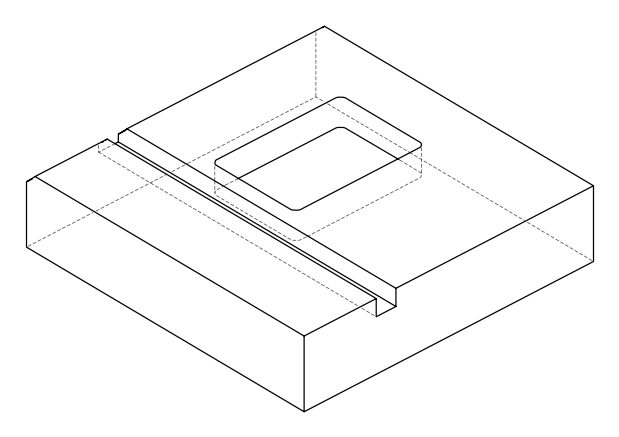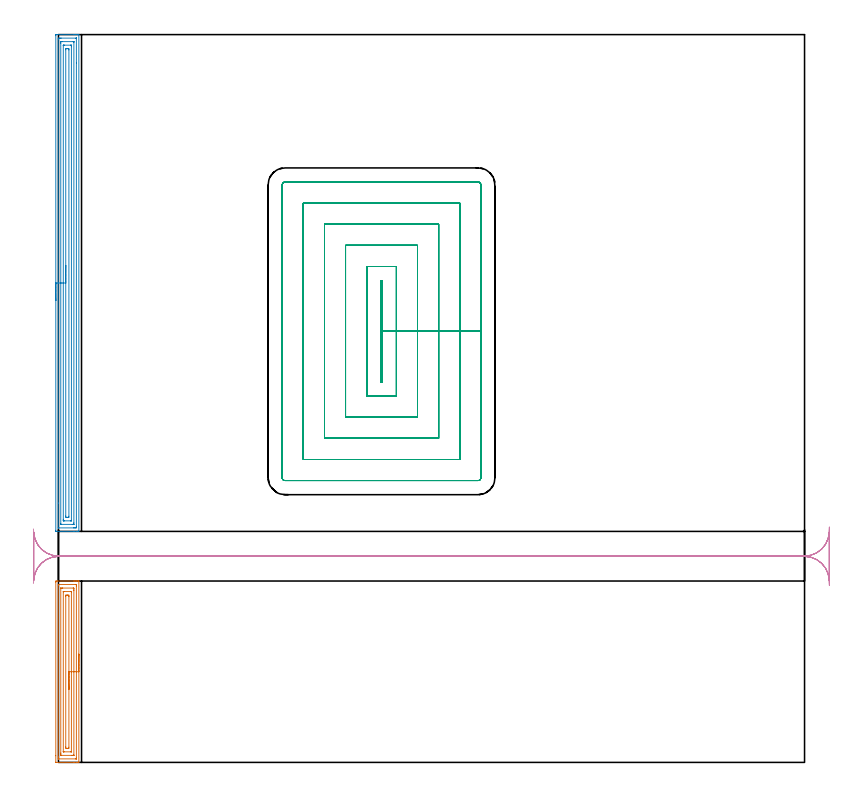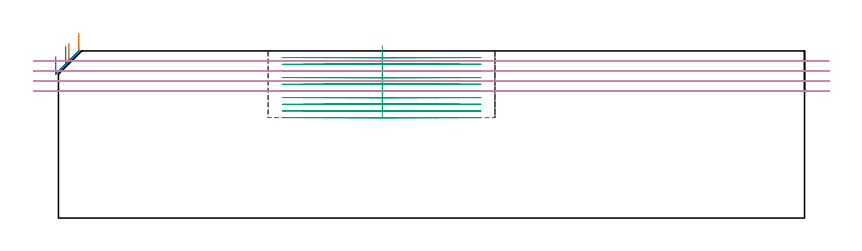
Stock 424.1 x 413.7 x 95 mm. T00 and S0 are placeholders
(PLAN: 4 operations, 2 tool changes, 65.6 min)
(1 AREA_MILL | FG_CHAMFER_SURFACE | UGT0205_001 | 4.38 min | 9432 mm3)
(2 AREA_MILL_1 | FG_CHAMFER_SURFACE_1 | UGT0205_001 | 11.55 min | 24810 mm3)
(3 MILL_RECTANGULAR_POCKET | POCKET_RECTANGULAR_STRAIGHT | NXT0201_012 | Follow Part, ap 4, ae 75% | 41.86 min | 904330 mm3)
(4 MILL_RECTANGULAR_SLOT | SLOT_RECTANGULAR | UGT0201_006 | Follow Part, ap 7, ae 75% | 7.83 min | 271581 mm3)
(TOOL UGT0205_001 | Chamfer Mill 20 x 3 x 45 deg. | D20 FL50 Z2)
(TOOL NXT0201_012 | ENDMILL 16mm [2P460-1600-NA 1630] | D16 FL38 Z6)
(TOOL UGT0201_006 | End Mill 28 mm | D28 FL25 Z2)
(OP 1 AREA_MILL)
G17 G21 G94 G90
T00 M6
G54
G17 G0 G90 X11.6 Y61.55 S1061 M3
G43 Z105. H0
G94 G1 Y61.512 Z104.128 F250.
Y61.398 Z103.263
Y61.209 Z102.412
Y60.947 Z101.58
Y60.613 Z100.774
Y60.21 Z100.
Y59.741 Z99.264
Y59.21 Z98.572
Y58.621 Z97.929
Y57.978 Z97.34
Y57.286 Z96.808
Y56.55 Z96.34
Y55.776 Z95.937
Y54.97 Z95.603
Y54.138 Z95.341
Y53.286 Z95.152
Y52.422 Z95.038
Y51.55 Z95.
Y0.173
X11.598 Y0.01 Z94.989
X11.445 Y0.002 Z94.838
X11.287 Y0. Z94.686
X11. Z94.4
X10.318 Z93.713
X9.099 Z92.496
X8.562 Z91.956
X-1.366 Y0.001 Z82.031
X-1.492 Y0.01 Z81.906
X-1.499 Y0.136 Z81.899
X-1.5 Y3.788 Z81.9
X-1.499 Y102.48 Z81.901
X-1.496 Y102.887 Z81.902
X-1.492 Y103.09 Z81.905
X-1.096 Y103.095 Z82.301
X-0.487 Y103.1 Z82.911
X8.562 Z91.956
X9.099 Z92.496
X9.44 Z92.836
X9.977 Z93.374
X10.318 Z93.713
X11. Z94.4
X11.287 Z94.686
X11.445 Y103.098 Z94.838
X11.598 Y103.09 Z94.989
X11.6 Y102.926 Z95.
Y51.55
X10.186 Z93.586
X10.185 Y2.407 Z93.585
X10.181 Y2.029 Z93.581
X10.179 Y2.013 Z93.579
X10.151 Y2.009 Z93.551
X10.08 Y2.003 Z93.48
X9.974 Y2.001 Z93.374
X9.84 Y2. Z93.24
X0.182 Z83.582
X-0.01 Y2.002 Z83.39
X-0.042 Y2.005 Z83.358
X-0.072 Y2.009 Z83.328
X-0.079 Y2.049 Z83.321
X-0.084 Y2.271 Z83.316
X-0.085 Y2.407 Z83.315
X-0.086 Y3.166 Z83.314
X-0.085 Y100.693 Z83.315
X-0.081 Y101.071 Z83.319
X-0.079 Y101.087 Z83.321
X-0.051 Y101.091 Z83.349
X0.02 Y101.097 Z83.42
X0.126 Y101.099 Z83.526
X0.26 Y101.1 Z83.66
X9.918 Z93.318
X10.11 Y101.098 Z93.51
X10.142 Y101.095 Z93.542
X10.172 Y101.091 Z93.572
X10.179 Y101.051 Z93.579
X10.184 Y100.829 Z93.584
X10.185 Y100.693 Z93.585
X10.186 Y99.934 Z93.586
Y51.55
X8.772 Z92.172
X8.771 Y4.194 Z92.171
X8.77 Y4.088 Z92.17
X8.767 Y4.035 Z92.167
X8.765 Y4.016 Z92.165
X8.746 Y4.007 Z92.146
X8.562 Y4.004 Z91.962
X7.875 Y4. Z91.275
X7.684 Z91.084
X1.727 Y4.001 Z85.127
X1.538 Y4.005 Z84.938
X1.353 Y4.01 Z84.753
X1.335 Y4.194 Z84.735
X1.332 Y4.403 Z84.732
X1.329 Y5.088 Z84.729
Y5.301
Y98.906
X1.33 Y99.012 Z84.73
X1.333 Y99.065 Z84.733
X1.335 Y99.084 Z84.735
X1.354 Y99.093 Z84.754
X1.538 Y99.096 Z84.938
X2.225 Y99.1 Z85.625
X2.416 Z85.816
X8.373 Y99.099 Z91.773
X8.562 Y99.095 Z91.962
X8.747 Y99.09 Z92.147
X8.764 Y98.906 Z92.164
X8.768 Y98.697 Z92.168
X8.771 Y98.012 Z92.171
Y97.799
X8.772 Y51.55 Z92.172
X7.357 Z90.757
Y6.127
X7.356 Y6.059 Z90.756
X7.353 Y6.021 Z90.753
X7.35 Y6.01 Z90.75
X7.342 Y6.008 Z90.742
X7.236 Y6.003 Z90.636
X6.806 Y6. Z90.206
X3.275 Z86.675
X2.865 Y6.006 Z86.265
X2.763 Y6.01 Z86.163
X2.749 Y6.014 Z86.149
X2.747 Y6.03 Z86.147
X2.744 Y6.065 Z86.144
X2.743 Y6.141 Z86.143
Y96.973
X2.744 Y97.041 Z86.144
X2.747 Y97.079 Z86.147
X2.75 Y97.09 Z86.15
X2.758 Y97.092 Z86.158
X2.864 Y97.097 Z86.264
X3.294 Y97.1 Z86.694
X6.825 Z90.225
X7.235 Y97.094 Z90.635
X7.337 Y97.09 Z90.737
X7.351 Y97.086 Z90.751
X7.353 Y97.07 Z90.753
X7.356 Y97.035 Z90.756
X7.357 Y96.959 Z90.757
Y51.55
X5.943 Z89.343
Y8.647
X5.928 Y8.01 Z89.328
X5.696 Y8.004 Z89.096
X5.05 Y8.001 Z88.45
X4.821 Y8.002 Z88.221
X4.172 Y8.01 Z87.572
X4.157 Y8.662 Z87.557
Y8.677
Y94.453
X4.172 Y95.09 Z87.572
X4.404 Y95.096 Z87.804
X5.05 Y95.099 Z88.45
X5.279 Y95.098 Z88.679
X5.928 Y95.09 Z89.328
X5.943 Y94.438 Z89.343
Y94.423
Y51.55
Y50.678 Z89.381
Y49.813 Z89.495
Y48.962 Z89.684
Y48.13 Z89.946
Y47.324 Z90.28
Y46.55 Z90.683
Y45.814 Z91.152
Y45.122 Z91.683
Y44.479 Z92.272
Y43.89 Z92.915
Y43.358 Z93.607
Y42.89 Z94.343
Y42.487 Z95.117
Y42.153 Z95.923
Y41.891 Z96.755
Y41.702 Z97.607
Y41.588 Z98.472
Y41.55 Z99.343
G0 Z105.
M5
M2
(OP 2 AREA_MILL_1)
G17 G21 G94 G90
T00 M6
G54
G17 G0 G90 X-1.5 Y262.5 S1061 M3
G43 Z105. H0
Z91.9
G94 G1 Y262.538 Z91.028 F250.
Y262.652 Z90.164
Y262.841 Z89.312
Y263.103 Z88.48
Y263.437 Z87.674
Y263.84 Z86.9
Y264.308 Z86.164
Y264.84 Z85.472
Y265.429 Z84.829
Y266.072 Z84.24
Y266.764 Z83.708
Y267.5 Z83.24
Y268.274 Z82.837
Y269.08 Z82.503
Y269.912 Z82.241
Y270.764 Z82.052
Y271.628 Z81.938
Y272.5 Z81.9
X-1.499 Y413.092 Z81.901
X-1.496 Y413.498 Z81.902
X-1.492 Y413.69 Z81.905
X-1.096 Y413.695 Z82.301
X-0.498 Y413.7 Z82.899
X8.562 Z91.956
X9.122 Z92.519
X9.44 Z92.836
X10. Z93.396
X10.318 Z93.713
X10.955 Z94.354
X11.307 Z94.707
X11.455 Y413.698 Z94.848
X11.598 Y413.69 Z94.988
X11.6 Y413.538 Z95.
Y131.462
X11.598 Y131.31 Z94.989
X11.456 Y131.302 Z94.848
X11.307 Y131.3 Z94.707
X10.955 Z94.354
X10.318 Z93.713
X9.122 Z92.519
X8.562 Z91.956
X-1.308 Z82.089
X-1.377 Y131.301 Z82.02
X-1.492 Y131.31 Z81.905
X-1.499 Y131.425 Z81.899
X-1.5 Y131.908 Z81.9
Y272.5
X-0.086 Z83.314
X-0.085 Y411.171 Z83.315
X-0.084 Y411.307 Z83.316
X-0.079 Y411.676 Z83.321
X0.28 Y411.693 Z83.68
X0.66 Y411.697 Z84.06
X1.151 Y411.7 Z84.551
X1.538 Z84.938
X9.931 Z93.331
X10.112 Y411.698 Z93.512
X10.141 Y411.696 Z93.541
X10.17 Y411.69 Z93.57
X10.179 Y411.682 Z93.579
X10.181 Y411.659 Z93.581
X10.185 Y411.442 Z93.585
X10.186 Y397.613 Z93.586
X10.185 Y133.829 Z93.585
X10.184 Y133.693 Z93.584
X10.179 Y133.324 Z93.579
X9.82 Y133.307 Z93.22
X9.44 Y133.303 Z92.84
X8.949 Y133.3 Z92.349
X8.562 Z91.962
X0.169 Z83.569
X-0.012 Y133.302 Z83.388
X-0.041 Y133.304 Z83.359
X-0.07 Y133.31 Z83.33
X-0.079 Y133.318 Z83.321
X-0.081 Y133.341 Z83.319
X-0.085 Y133.558 Z83.315
X-0.086 Y147.394 Z83.314
Y272.5
X1.328 Z84.728
X1.329 Y408.841 Z84.729
X1.33 Y409.521 Z84.73
X1.333 Y409.627 Z84.733
X1.335 Y409.677 Z84.735
X1.341 Y409.691 Z84.741
X1.366 Y409.696 Z84.766
X1.538 Y409.698 Z84.938
X2.24 Y409.7 Z85.64
X8.387 Y409.699 Z91.787
X8.562 Y409.695 Z91.962
X8.737 Y409.69 Z92.137
X8.765 Y409.679 Z92.165
X8.768 Y409.648 Z92.168
X8.77 Y409.592 Z92.17
X8.771 Y409.521 Z92.171
Y409.308
Y136.159
X8.77 Y135.479 Z92.17
X8.767 Y135.373 Z92.167
X8.765 Y135.322 Z92.165
X8.759 Y135.309 Z92.159
X8.734 Y135.304 Z92.134
X8.562 Y135.302 Z91.962
X7.86 Y135.3 Z91.26
X1.713 Y135.301 Z85.113
X1.538 Y135.305 Z84.938
X1.363 Y135.31 Z84.763
X1.335 Y135.321 Z84.735
X1.332 Y135.352 Z84.732
X1.33 Y135.408 Z84.73
X1.329 Y135.479 Z84.729
X1.328 Y135.692 Z84.728
Y272.5
X2.743 Z86.143
Y407.403
X2.745 Y407.59 Z86.145
X2.747 Y407.658 Z86.147
X2.749 Y407.688 Z86.149
X2.768 Y407.69 Z86.168
X2.873 Y407.695 Z86.273
X3.294 Y407.7 Z86.694
X3.329 Z86.729
X6.806 Z90.206
X6.842 Z90.242
X7.227 Y407.693 Z90.627
X7.323 Y407.69 Z90.723
X7.351 Y407.678 Z90.751
X7.353 Y407.648 Z90.753
X7.355 Y407.569 Z90.755
X7.357 Y407.176 Z90.757
Y406.843
Y137.597
X7.355 Y137.41 Z90.755
X7.353 Y137.342 Z90.753
X7.351 Y137.312 Z90.751
X7.332 Y137.31 Z90.732
X7.227 Y137.305 Z90.627
X6.806 Y137.3 Z90.206
X6.771 Z90.171
X3.294 Z86.694
X3.258 Z86.658
X2.873 Y137.307 Z86.273
X2.777 Y137.31 Z86.177
X2.749 Y137.322 Z86.149
X2.747 Y137.352 Z86.147
X2.745 Y137.431 Z86.145
X2.743 Y137.824 Z86.143
Y138.157
Y272.5
X4.157 Z87.557
Y405.073
X4.172 Y405.69 Z87.572
X4.422 Y405.697 Z87.822
X5.05 Y405.699 Z88.45
X5.298 Z88.698
X5.928 Y405.69 Z89.328
X5.943 Y405.058 Z89.343
Y405.043
Y139.927
X5.928 Y139.31 Z89.328
X5.678 Y139.303 Z89.078
X5.05 Y139.301 Z88.45
X4.802 Z88.202
X4.172 Y139.31 Z87.572
X4.157 Y139.942 Z87.557
Y139.957
Y272.5
Y273.372 Z87.595
Y274.236 Z87.709
Y275.088 Z87.898
Y275.92 Z88.16
Y276.726 Z88.494
Y277.5 Z88.897
Y278.236 Z89.365
Y278.928 Z89.896
Y279.571 Z90.486
Y280.16 Z91.129
Y280.692 Z91.821
Y281.16 Z92.557
Y281.563 Z93.331
Y281.897 Z94.137
Y282.159 Z94.969
Y282.348 Z95.82
Y282.462 Z96.685
Y282.5 Z97.557
G0 Z105.
M5
M2
(OP 3 MILL_RECTANGULAR_POCKET)
G17 G21 G94 G90
T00 M6
G54
G17 G0 G90 X184.1 Y219.709 S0 M3
G43 Z105. H1
Z98.
G94 G1 Y245.05 Z91.21 F250.
Y273.9 F500.
X183.2
Y216.2
X184.1
Y245.05
X192.1
Y281.9
X175.2
Y208.2
X192.1
Y245.05
X204.1
Y293.9
X163.2
Y196.2
X204.1
Y245.05
X216.1
Y305.9
X151.2
Y184.2
X216.1
Y245.05
X228.1
Y317.9
X139.2
Y172.2
X228.1
Y245.05
X240.1
Y328.3
G3 X238.5 Y329.9 R1.6
G1 X128.8
G3 X127.2 Y328.3 R1.6
G1 Y161.8
G3 X128.8 Y160.2 R1.6
G1 X238.5
G3 X240.1 Y161.8 R1.6
G1 Y245.05
Y246.05
G0 X184.1 Y219.709 Z94.21
G1 Y245.05 Z87.42 F250.
Y273.9 F500.
X183.2
Y216.2
X184.1
Y245.05
X192.1
Y281.9
X175.2
Y208.2
X192.1
Y245.05
X204.1
Y293.9
X163.2
Y196.2
X204.1
Y245.05
X216.1
Y305.9
X151.2
Y184.2
X216.1
Y245.05
X228.1
Y317.9
X139.2
Y172.2
X228.1
Y245.05
X240.1
Y328.3
G3 X238.5 Y329.9 R1.6
G1 X128.8
G3 X127.2 Y328.3 R1.6
G1 Y161.8
G3 X128.8 Y160.2 R1.6
G1 X238.5
G3 X240.1 Y161.8 R1.6
G1 Y245.05
Y246.05
G0 X184.1 Y219.709 Z90.42
G1 Y245.05 Z83.63 F250.
Y273.9 F500.
X183.2
Y216.2
X184.1
Y245.05
X192.1
Y281.9
X175.2
Y208.2
X192.1
Y245.05
X204.1
Y293.9
X163.2
Y196.2
X204.1
Y245.05
X216.1
Y305.9
X151.2
Y184.2
X216.1
Y245.05
X228.1
Y317.9
X139.2
Y172.2
X228.1
Y245.05
X240.1
Y328.3
G3 X238.5 Y329.9 R1.6
G1 X128.8
G3 X127.2 Y328.3 R1.6
G1 Y161.8
G3 X128.8 Y160.2 R1.6
G1 X238.5
G3 X240.1 Y161.8 R1.6
G1 Y245.05
Y246.05
G0 X184.1 Y219.709 Z86.63
G1 Y245.05 Z79.84 F250.
Y273.9 F500.
X183.2
Y216.2
X184.1
Y245.05
X192.1
Y281.9
X175.2
Y208.2
X192.1
Y245.05
X204.1
Y293.9
X163.2
Y196.2
X204.1
Y245.05
X216.1
Y305.9
X151.2
Y184.2
X216.1
Y245.05
X228.1
Y317.9
X139.2
Y172.2
X228.1
Y245.05
X240.1
Y328.3
G3 X238.5 Y329.9 R1.6
G1 X128.8
G3 X127.2 Y328.3 R1.6
G1 Y161.8
G3 X128.8 Y160.2 R1.6
G1 X238.5
G3 X240.1 Y161.8 R1.6
G1 Y245.05
Y246.05
G0 X184.1 Y219.709 Z82.84
G1 Y245.05 Z76.05 F250.
Y273.9 F500.
X183.2
Y216.2
X184.1
Y245.05
X192.1
Y281.9
X175.2
Y208.2
X192.1
Y245.05
X204.1
Y293.9
X163.2
Y196.2
X204.1
Y245.05
X216.1
Y305.9
X151.2
Y184.2
X216.1
Y245.05
X228.1
Y317.9
X139.2
Y172.2
X228.1
Y245.05
X240.1
Y328.3
G3 X238.5 Y329.9 R1.6
G1 X128.8
G3 X127.2 Y328.3 R1.6
G1 Y161.8
G3 X128.8 Y160.2 R1.6
G1 X238.5
G3 X240.1 Y161.8 R1.6
G1 Y245.05
Y246.05
G0 X184.1 Y219.709 Z79.05
G1 Y245.05 Z72.26 F250.
Y273.9 F500.
X183.2
Y216.2
X184.1
Y245.05
X192.1
Y281.9
X175.2
Y208.2
X192.1
Y245.05
X204.1
Y293.9
X163.2
Y196.2
X204.1
Y245.05
X216.1
Y305.9
X151.2
Y184.2
X216.1
Y245.05
X228.1
Y317.9
X139.2
Y172.2
X228.1
Y245.05
X240.1
Y328.3
G3 X238.5 Y329.9 R1.6
G1 X128.8
G3 X127.2 Y328.3 R1.6
G1 Y161.8
G3 X128.8 Y160.2 R1.6
G1 X238.5
G3 X240.1 Y161.8 R1.6
G1 Y245.05
Y246.05
G0 X184.1 Y219.709 Z75.26
G1 Y245.05 Z68.47 F250.
Y273.9 F500.
X183.2
Y216.2
X184.1
Y245.05
X192.1
Y281.9
X175.2
Y208.2
X192.1
Y245.05
X204.1
Y293.9
X163.2
Y196.2
X204.1
Y245.05
X216.1
Y305.9
X151.2
Y184.2
X216.1
Y245.05
X228.1
Y317.9
X139.2
Y172.2
X228.1
Y245.05
X240.1
Y328.3
G3 X238.5 Y329.9 R1.6
G1 X128.8
G3 X127.2 Y328.3 R1.6
G1 Y161.8
G3 X128.8 Y160.2 R1.6
G1 X238.5
G3 X240.1 Y161.8 R1.6
G1 Y245.05
Y246.05
G0 X184.1 Y219.709 Z71.47
G1 Y245.05 Z64.68 F250.
Y273.9 F500.
X183.2
Y216.2
X184.1
Y245.05
X192.1
Y281.9
X175.2
Y208.2
X192.1
Y245.05
X204.1
Y293.9
X163.2
Y196.2
X204.1
Y245.05
X216.1
Y305.9
X151.2
Y184.2
X216.1
Y245.05
X228.1
Y317.9
X139.2
Y172.2
X228.1
Y245.05
X240.1
Y328.3
G3 X238.5 Y329.9 R1.6
G1 X128.8
G3 X127.2 Y328.3 R1.6
G1 Y161.8
G3 X128.8 Y160.2 R1.6
G1 X238.5
G3 X240.1 Y161.8 R1.6
G1 Y245.05
Y246.05
G0 X184.1 Y219.709 Z67.68
G1 Y245.05 Z60.89 F250.
Y273.9 F500.
X183.2
Y216.2
X184.1
Y245.05
X192.1
Y281.9
X175.2
Y208.2
X192.1
Y245.05
X204.1
Y293.9
X163.2
Y196.2
X204.1
Y245.05
X216.1
Y305.9
X151.2
Y184.2
X216.1
Y245.05
X228.1
Y317.9
X139.2
Y172.2
X228.1
Y245.05
X240.1
Y328.3
G3 X238.5 Y329.9 R1.6
G1 X128.8
G3 X127.2 Y328.3 R1.6
G1 Y161.8
G3 X128.8 Y160.2 R1.6
G1 X238.5
G3 X240.1 Y161.8 R1.6
G1 Y245.05
Y246.05
G0 X184.1 Y219.709 Z63.89
G1 Y245.05 Z57.1 F250.
Y273.9 F500.
X183.2
Y216.2
X184.1
Y245.05
X192.1
Y281.9
X175.2
Y208.2
X192.1
Y245.05
X204.1
Y293.9
X163.2
Y196.2
X204.1
Y245.05
X216.1
Y305.9
X151.2
Y184.2
X216.1
Y245.05
X228.1
Y317.9
X139.2
Y172.2
X228.1
Y245.05
X240.1
Y328.3
G3 X238.5 Y329.9 R1.6
G1 X128.8
G3 X127.2 Y328.3 R1.6
G1 Y161.8
G3 X128.8 Y160.2 R1.6
G1 X238.5
G3 X240.1 Y161.8 R1.6
G1 Y245.05
Y246.05
G0 Z105.
M5
M2
(OP 4 MILL_RECTANGULAR_SLOT)
G17 G21 G94 G90
T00 M6
G54
G17 G0 G90 X-14.229 Y104.696 S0 M3
G43 Z105. H0
Z89.3
G94 G1 X-13.277 Y107.541 F250.
G2 X0. Y117.1 R14. F500.
G1 X424.1
G2 X438.09 Y103.629 R14.
G1 Y130.771
G2 X424.1 Y117.3 R14.
G1 X0.
G2 X-13.276 Y126.857 R14.
G1 X-14.228 Y129.702 F250.
G0 X-14.25 Y101.705 Z83.6
G1 X-13.91 Y104.685
G2 X0. Y117.1 R14. F500.
G1 X424.1
G2 X438.09 Y103.629 R14.
G1 X438.1
Y130.771
X438.09
G2 X424.1 Y117.3 R14.
G1 X0.
G2 X-13.912 Y129.731 R14.
G1 X-14.248 Y132.712 F250.
G0 Z105.
X438.203 Y133.769
Z77.9
G1 X438.09 Y130.771
G2 X424.1 Y117.3 R14. F500.
G1 X0.
G2 X-13.99 Y130.771 R14.
G1 X-14.
Y103.629
X-13.99
G2 X0. Y117.1 R14.
G1 X424.1
G2 X438.09 Y103.629 R14.
G1 X438.203 Y100.631 F250.
G0 Y133.769 Z72.2
G1 X438.09 Y130.771
G2 X424.1 Y117.3 R14. F500.
G1 X0.
G2 X-13.99 Y130.771 R14.
G1 X-14.
Y103.629
X-13.99
G2 X0. Y117.1 R14.
G1 X424.1
G2 X438.09 Y103.629 R14.
G1 X438.203 Y100.631 F250.
G0 Z105.
M5
M2
